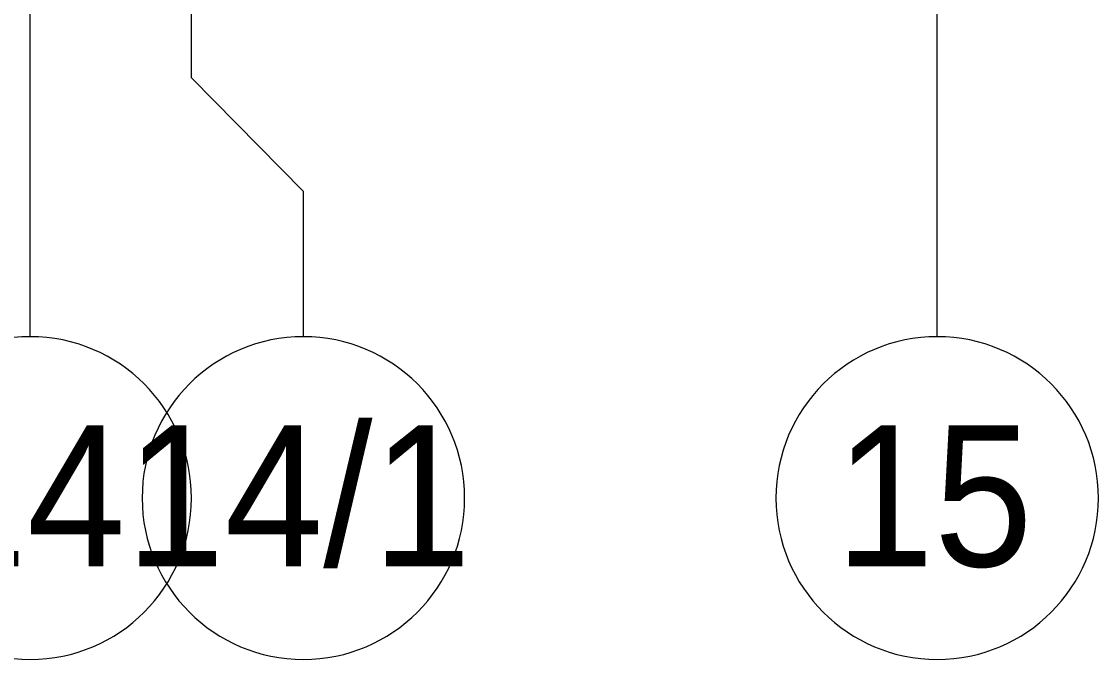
# Model space of a CAD drawing. Header units: millimetres. Extents: x -164500 to 426394, y -23753 to 102118.
# Drawn here: x 47682 to 53025, y -3642 to -480 of the extents above; entities that cross this region are included whole.
import ezdxf

# ---------------------------------------------------------------- set-up
doc = ezdxf.new("R2010")
doc.units = ezdxf.units.MM
doc.layers.add('Оси', color=7, linetype='Continuous', lineweight=9)
doc.layers.add('Оси-1', color=7, linetype='Continuous', lineweight=20)
doc.styles.add('Arial', font='arial.ttf', dxfattribs={"width": 0.9, "height": 700})

# ---------------------------------------------------------------- blocks, each defined once
blk = doc.blocks.new('Ось сетки - D8-29747960-Объем проектирования 1 этажа')
at = {"layer": 'Оси-1'}
for start, end in [(360, 180), (180, 360)]:
    blk.add_arc((0, 0), 4, start, end, dxfattribs=at)

msp = doc.modelspace()

# ---------------------------------------------------------------- linework, layer by layer
at = {"layer": 'Оси'}
for points in [[(47724.702, -2042.321), (47724.702, 2957.679), (47724.702, 22262.009), (47724.702, 27262.009)], [(49080.021, -2042.321), (49080.021, -1322.84), (48524.702, -759.518), (48524.702, 4240.482), (48524.702, 22262.009), (48524.702, 27262.009)], [(52224.702, -2042.321), (52224.702, 2957.679), (52224.702, 22262.009), (52224.702, 27262.009)]]:
    msp.add_lwpolyline(points, dxfattribs=at)

# ---------------------------------------------------------------- block references
at = {"layer": 'Оси-1', "xscale": 199.9999999999999, "yscale": 199.9999999999999, "zscale": 199.9999999999999}
for p in [(47724.702, -2842.321), (49080.021, -2842.321), (52224.702, -2842.321)]:
    msp.add_blockref('Ось сетки - D8-29747960-Объем проектирования 1 этажа', p, dxfattribs=at)

# ---------------------------------------------------------------- texts
at = {"layer": 'Оси', "char_height": 700, "attachment_point": 1, "style": 'Arial'}
for s, insert, width in [('14/1', (48199.489, -2481.028), 2121.26512), ('14', (47219.47, -2481.028), 1212.1515), ('15', (51719.47, -2481.028), 1212.1515)]:
    msp.add_mtext(s, dxfattribs=dict(at, insert=insert, width=width))

doc.saveas('drawing.dxf')
